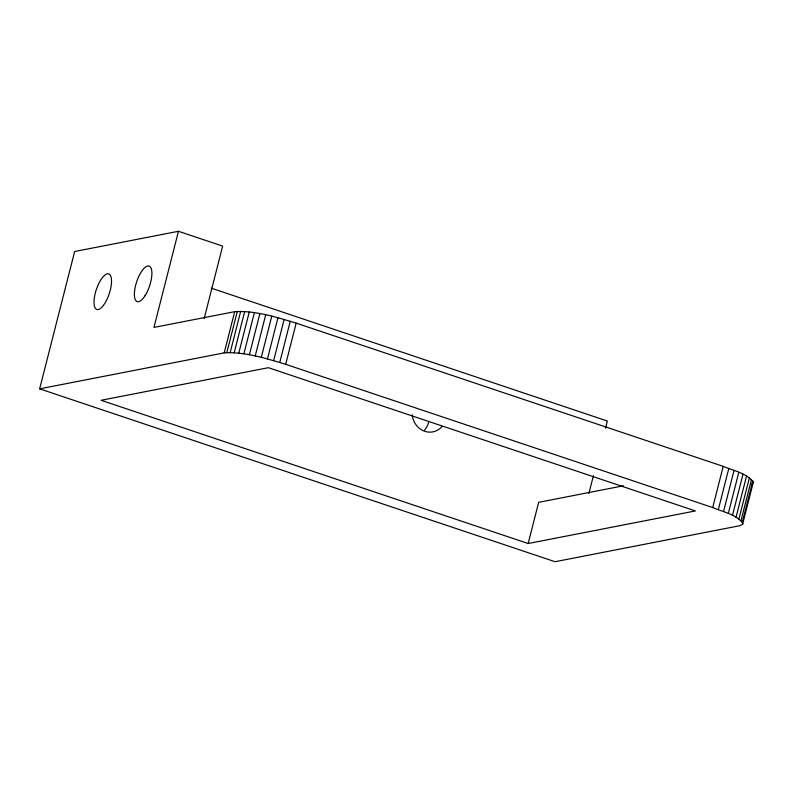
<?xml version="1.0" encoding="UTF-8"?>
<svg xmlns="http://www.w3.org/2000/svg" width="793" height="793" viewBox="0 0 793 793"><rect width="100%" height="100%" fill="white"/><g stroke="black" fill="none" stroke-linecap="round" stroke-linejoin="round"><path stroke-width="1.19" d="M39.65 388.838L224.201 352.875C245.196 351.666 265.794 358.396 285.678 364.324L712.719 507.56C722.829 511.981 735.973 514.092 742.853 523.33L742.565 524.371L739.591 525.749L555.041 561.712L39.65 388.838L74.651 251.51L178.465 231.288L222.645 246.108L204.188 318.499M178.465 231.288L153.961 327.41L234.708 311.679C255.693 310.469 276.291 317.2 296.185 323.128L723.216 466.363C733.327 470.784 746.481 472.896 753.35 482.134L742.565 524.371M224.201 352.875L234.708 311.679M226.838 352.558L237.335 311.362M230.188 352.508L240.685 311.312M234.183 352.716L244.69 311.52M238.772 353.172L249.27 311.976M243.867 353.886L254.365 312.69M249.379 354.828L259.876 313.631M255.207 355.998L265.714 314.801M261.274 357.365L271.771 316.169M267.459 358.912L277.956 317.715M273.654 360.607L284.162 319.401M279.77 362.421L290.268 321.215M285.678 364.324L296.185 323.128M528.168 543.522L695.411 510.93L268.381 367.694L101.127 400.287L528.168 543.522L538.665 502.326L623.506 485.792M588.892 493.415L593.432 475.612M605.525 428.141L607.339 421.024L211.146 288.127M712.719 507.56L723.216 466.363M718.339 509.522L728.836 468.326M723.563 511.515L734.06 470.318M728.301 513.487L738.808 472.291M732.484 515.42L742.991 474.224M736.033 517.284L746.53 476.087M738.888 519.028L749.385 477.832M740.999 520.634L751.496 479.438M742.327 522.081L752.825 480.885M753.35 482.134L751.972 483.988M428.765 421.638A18.754 17.129 79 0 1 424.602 430.034M441.899 426.664A18.754 17.129 79 0 1 423.849 430.986A18.754 17.129 79 0 1 412.211 414.739M145.139 295.581A18.754 6.78 -71.5 0 0 149.54 266.26A18.754 6.78 -71.5 0 0 134.751 289.693A18.754 6.78 -71.5 0 0 145.139 295.581M103.397 305.424A18.754 6.78 -71.5 0 0 110.039 274.874A18.754 6.78 -71.5 0 0 94.882 294.827A18.754 6.78 -71.5 0 0 103.397 305.424"/></g></svg>
